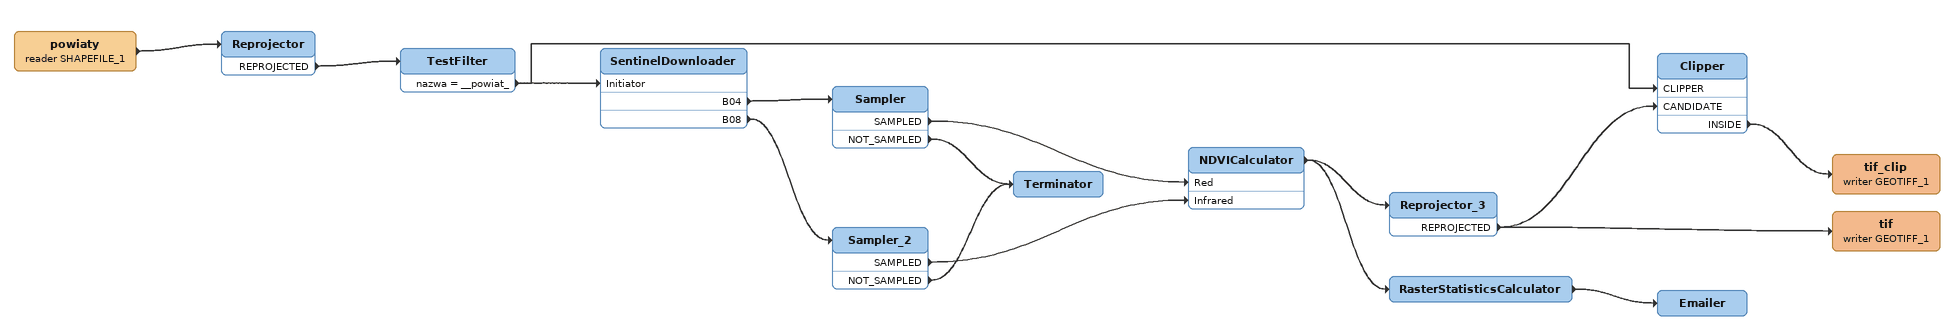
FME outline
powiaty (reader SHAPEFILE_1)
    -> Reprojector
Reprojector
    REPROJECTED -> TestFilter
TestFilter
    nazwa = __powiat_ -> SentinelDownloader [Initiator]
    nazwa = __powiat_ -> Clipper [CLIPPER]
SentinelDownloader
    B04 -> Sampler
    B08 -> Sampler_2
Sampler
    SAMPLED -> NDVICalculator [Red]
    NOT_SAMPLED -> Terminator
Sampler_2
    SAMPLED -> NDVICalculator [Infrared]
    NOT_SAMPLED -> Terminator
NDVICalculator
    -> Reprojector_3
    -> RasterStatisticsCalculator
Reprojector_3
    REPROJECTED -> tif (writer GEOTIFF_1)
    REPROJECTED -> Clipper [CANDIDATE]
Clipper
    INSIDE -> tif_clip (writer GEOTIFF_1)
tif_clip (writer GEOTIFF_1)
tif (writer GEOTIFF_1)
RasterStatisticsCalculator
    -> Emailer
Emailer
Terminator
